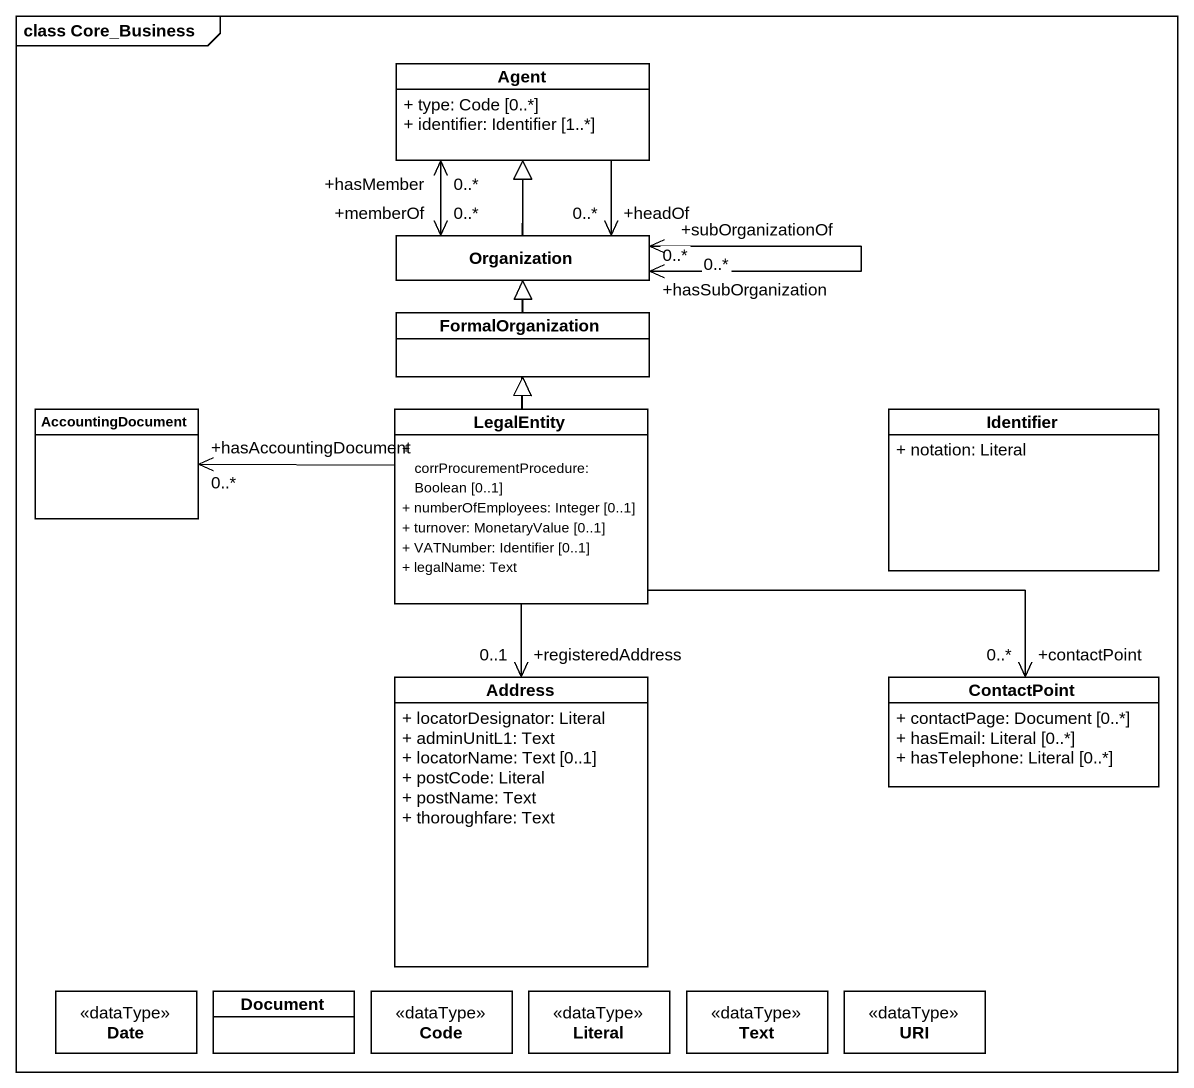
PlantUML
@startuml
mainframe class Core_Business
hide circle
hide empty members
skinparam classAttributeIconSize 0
class "Agent" as Agent_ {
  + type: Code [0..*]
  + identifier: Identifier [1..*]
}
class Organization
class FormalOrganization
class AccountingDocument
class LegalEntity {
  + corrProcurementProcedure: Boolean [0..1]
  + numberOfEmployees: Integer [0..1]
  + turnover: MonetaryValue [0..1]
  + VATNumber: Identifier [0..1]
  + legalName: Text
}
class Identifier {
  + notation: Literal
}
class Address {
  + locatorDesignator: Literal
  + adminUnitL1: Text
  + locatorName: Text [0..1]
  + postCode: Literal
  + postName: Text
  + thoroughfare: Text
}
class ContactPoint {
  + contactPage: Document [0..*]
  + hasEmail: Literal [0..*]
  + hasTelephone: Literal [0..*]
}
class Date <<dataType>>
class Document
class Code <<dataType>>
class Literal <<dataType>>
class Text <<dataType>>
class URI <<dataType>>
Agent_ --> "+headOf\n0..*" Organization
Organization -up-|> Agent_
Organization "+memberOf\n0..*" <-up-> "+hasMember\n0..*" Agent_
Organization "+hasSubOrganization\n0..*" <--> "+subOrganizationOf\n0..*" Organization
FormalOrganization -up-|> Organization
LegalEntity -up-|> Agent_
LegalEntity -up-|> FormalOrganization
LegalEntity -left-> "+hasAccountingDocument\n0..*" AccountingDocument
LegalEntity --> "+registeredAddress\n0..1" Address
LegalEntity -right-> "+contactPoint\n0..*" ContactPoint
@enduml
